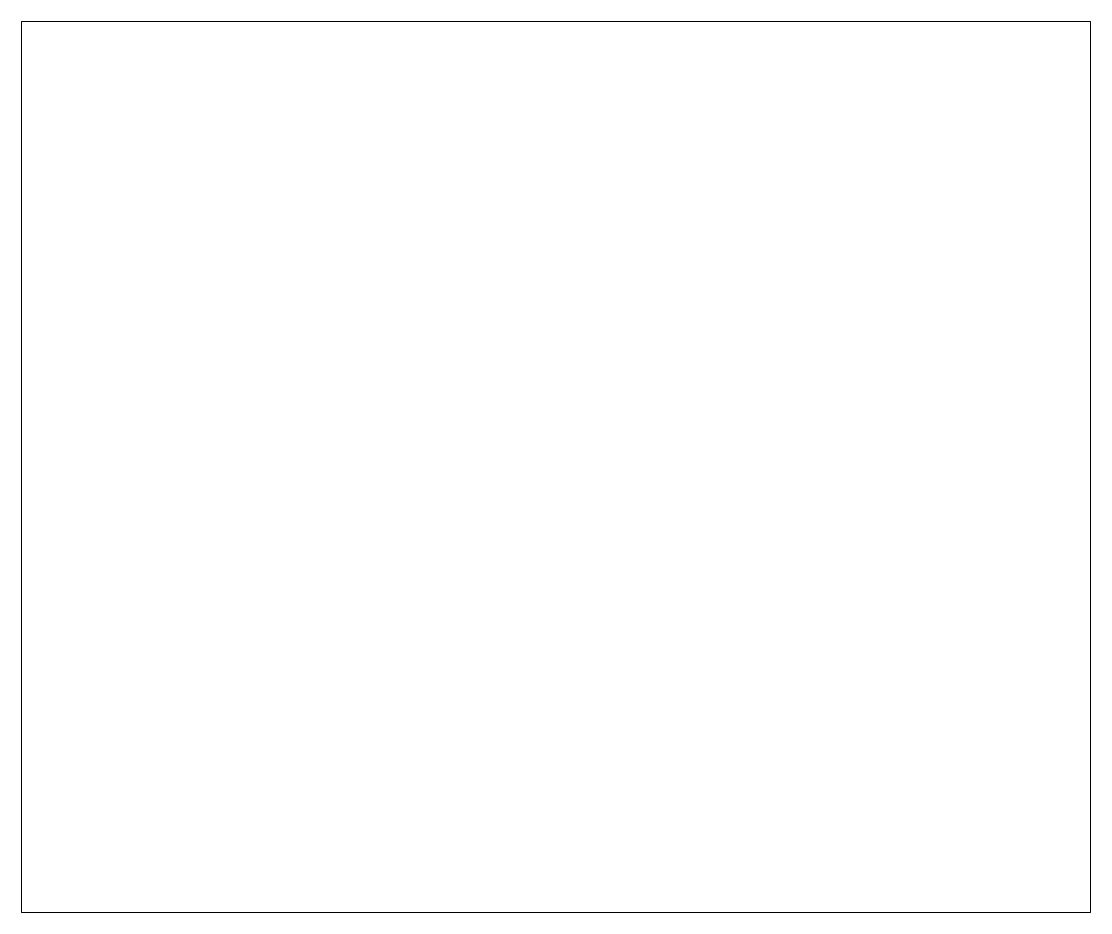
# Model space of a CAD drawing. Header units: inches. Extents: x -3 to 3, y -2.5 to 2.5.
import ezdxf

# ---------------------------------------------------------------- set-up
doc = ezdxf.new("R2010")
doc.units = ezdxf.units.IN
doc.header["$MEASUREMENT"] = 0

msp = doc.modelspace()

# ---------------------------------------------------------------- linework, layer by layer
at = {"color": 1, "linetype": 'Continuous', "lineweight": 5}
for p, q in [((-3, 2.5), (-3, -2.5)), ((3, 2.5), (-3, 2.5)), ((3, -2.5), (3, 2.5)), ((-3, -2.5), (3, -2.5))]:
    msp.add_line(p, q, dxfattribs=at)

doc.saveas('drawing.dxf')
